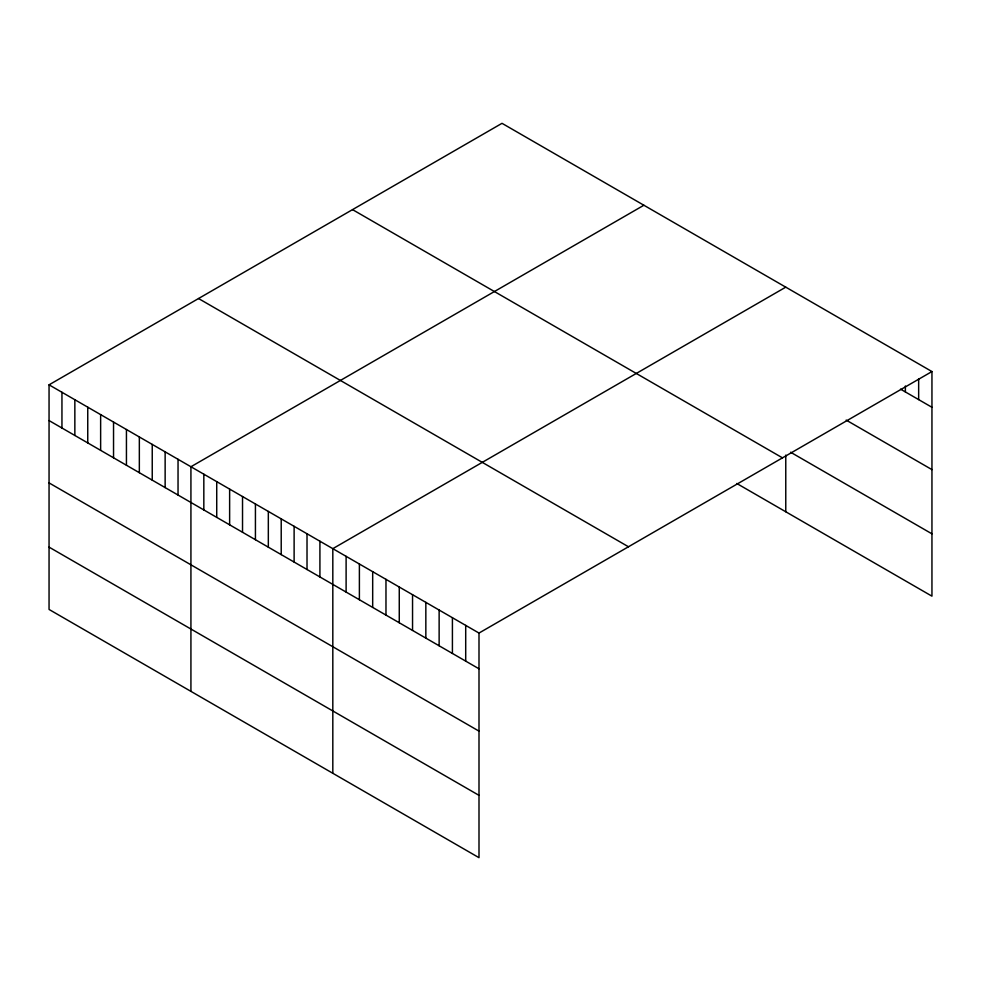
<?xml version="1.0" encoding="UTF-8"?>
<svg xmlns="http://www.w3.org/2000/svg" width="981" height="981" viewBox="0 0 981 981"><rect width="100%" height="100%" fill="white"/><g stroke="black" fill="none" stroke-linecap="round" stroke-linejoin="round"><path stroke-width="1.47" d="M49.05 384.834L478.998 633.064L478.998 857.676L49.05 609.446L49.05 384.834L502.002 123.324L931.95 371.554L931.95 596.166L736.756 483.474M643.892 205.237L190.927 466.748L190.927 691.36M785.769 287.151L332.817 548.661L332.817 773.273M478.998 633.064L931.95 371.554M900.533 389.15L931.95 407.287M846.174 420.089L931.95 469.617M790.6 452.229L931.95 533.836M352.535 209.627L782.47 457.845M198.53 298.531L628.465 546.76M49.05 420.567L478.998 668.797M49.05 482.897L478.998 731.127M49.05 547.116L478.998 795.346M918.657 378.764L918.657 399.61M905.377 385.987L905.377 391.934M785.769 455.098L785.769 511.763M465.705 625.388L465.705 661.12M452.413 617.711L452.413 653.444M439.132 610.047L439.132 645.78M425.84 602.371L425.84 638.104M412.547 594.694L412.547 630.427M399.267 587.03L399.267 622.763M385.974 579.354L385.974 615.087M372.682 571.678L372.682 607.411M359.389 564.014L359.389 599.734M346.109 556.337L346.109 592.07M319.916 541.218L319.916 576.951M307.016 533.774L307.016 569.507M294.116 526.319L294.116 562.052M281.216 518.875L281.216 554.608M268.328 511.432L268.328 547.165M255.428 503.989L255.428 539.709M242.528 496.533L242.528 532.266M229.628 489.09L229.628 524.823M216.727 481.646L216.727 517.379M203.827 474.191L203.827 509.924M178.039 459.304L178.039 495.037M165.139 451.861L165.139 487.582M152.239 444.405L152.239 480.138M139.339 436.962L139.339 472.695M126.439 429.519L126.439 465.252M113.538 422.063L113.538 457.796M100.638 414.62L100.638 450.353M87.75 407.176L87.75 442.909M74.85 399.733L74.85 435.454M61.95 392.277L61.95 428.01"/></g></svg>
